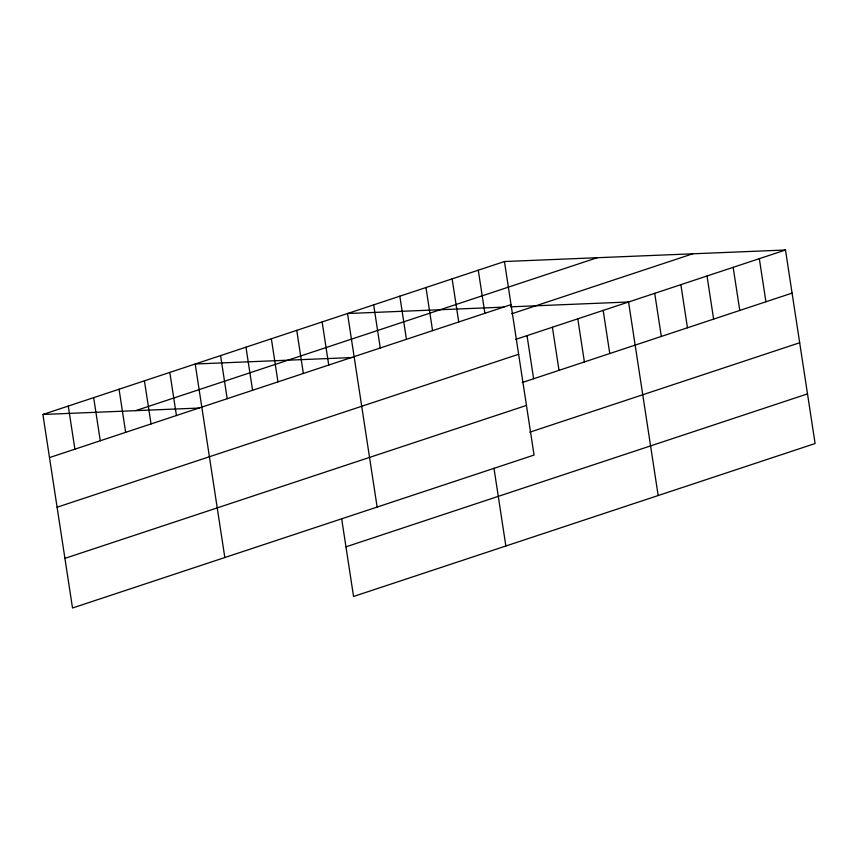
<?xml version="1.0" encoding="UTF-8"?>
<svg xmlns="http://www.w3.org/2000/svg" width="858" height="858" viewBox="0 0 858 858"><rect width="100%" height="100%" fill="white"/><g stroke="black" fill="none" stroke-linecap="round" stroke-linejoin="round"><path stroke-width="1.29" d="M504.44 261.529L534.051 455.062L72.512 608L42.9 414.468L504.44 261.529L785.488 250L815.1 443.532L353.56 596.471L341.656 518.704M135.65 410.66L597.189 257.722M49.496 457.582L511.036 304.644M511.7 313.792L692.738 253.807M515.604 339.425L785.488 250M57.089 507.217L518.629 354.279M522.2 382.539L792.084 293.114M64.918 558.365L526.458 405.426M529.794 432.185L799.677 342.75M345.967 546.836L807.507 393.897M503.968 307.11L347.511 313.524L377.134 507.067M510.596 306.832L628.56 301.995L658.172 495.538M351.651 357.582L195.206 363.996L224.828 557.528M42.9 414.468L199.346 408.043M759.33 258.666L765.926 301.78M733.172 267.331L739.778 310.446M707.024 275.997L713.62 319.112M680.866 284.663L687.462 327.777M654.718 293.329L661.314 336.443M603.174 310.414L609.77 353.528M577.788 318.822L584.395 361.937M552.402 327.23L559.008 370.345M527.026 335.639L533.622 378.764M478.281 270.195L484.888 313.309M493.972 468.232L505.866 545.999M452.134 278.861L458.73 321.975M425.976 287.527L432.571 330.641M399.828 296.192L406.424 339.307M373.67 304.858L380.266 347.973M322.136 321.943L328.732 365.058M296.75 330.351L303.346 373.466M271.364 338.76L277.96 381.874M245.978 347.168L252.574 390.293M220.592 355.587L227.188 398.702M169.82 372.404L176.426 415.519M144.434 380.823L151.04 423.938M119.058 389.232L125.654 432.346M93.672 397.64L100.268 440.755M68.286 406.049L74.882 449.163"/></g></svg>
